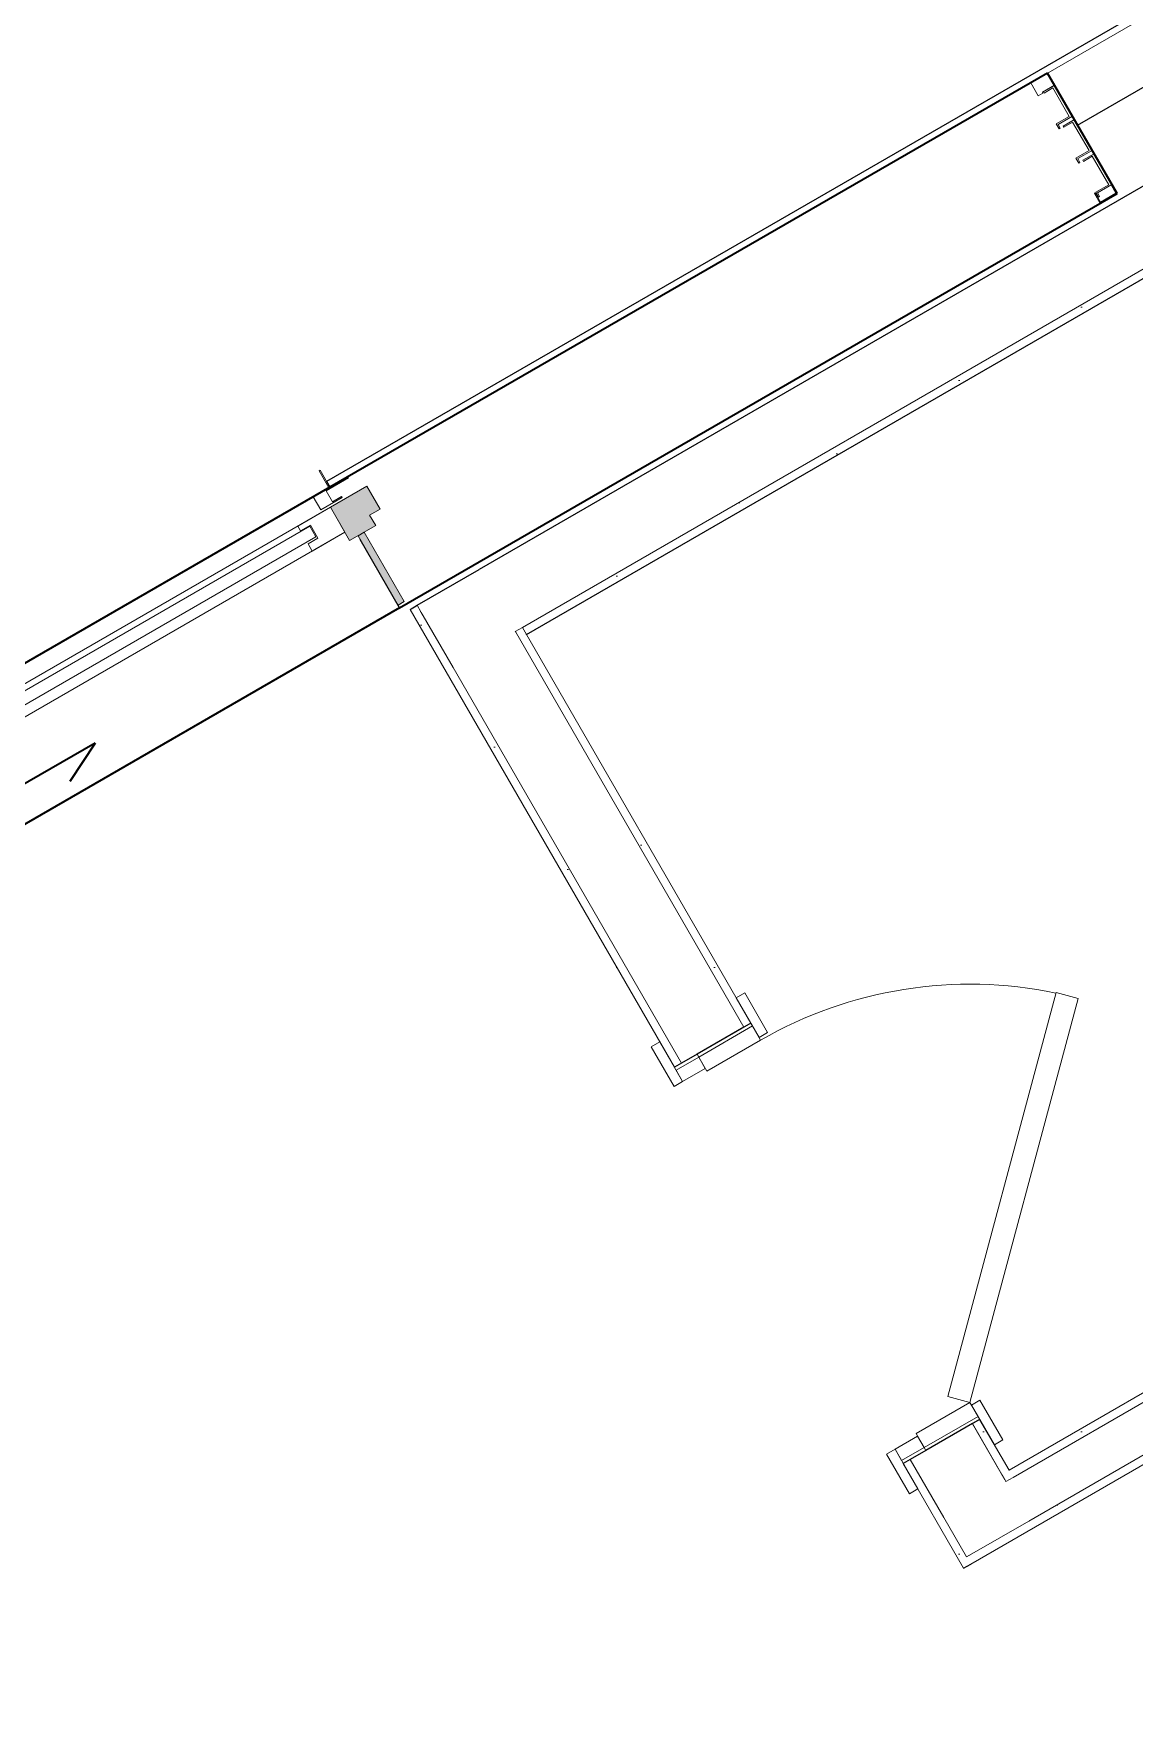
# Model space of a CAD drawing. Header units: inches. Extents: x -1094 to 3113, y -1192 to 2792.
# Drawn here: x 1040.4 to 1124.7, y 467.3 to 595.3 of the extents above; entities that cross this region are included whole.
import ezdxf

# ---------------------------------------------------------------- set-up
doc = ezdxf.new("R2010")
doc.units = ezdxf.units.IN
doc.header["$MEASUREMENT"] = 0
doc.linetypes.add('Wipeout_Contour', pattern=[39.370079, 0, -39.370079])
for name, color, linetype in [('A - WALLS - EXTERIOR.3D', 7, 'Continuous'), ('New_A - PATIOS - STOOPS.3D', 7, 'Continuous'), ('New_A - WALLS - INTERIOR.3D', 7, 'Continuous'), ('New_Cut Fills', 7, 'Continuous'), ('New_Doors', 7, 'Continuous'), ('New_Drafting Fills', 7, 'Continuous')]:
    doc.layers.add(name, color=color, linetype=linetype)
for name, color, linetype, lineweight in [('A - WALLS - EXTERIOR.3D_Pen_No__121', 7, 'Continuous', 25), ('New_A - PATIOS - STOOPS.3D_Pen_No__3', 7, 'Continuous', 18), ('New_A - WALLS - INTERIOR.3D_Pen_No__143', 7, 'Continuous', 18), ('New_A - WALLS - INTERIOR.3D_Pen_No__144', 7, 'Continuous', 25), ('New_Cut Fills_Pen_No__131', 8, 'Continuous', 9), ('New_Doors_Pen_No__1', 7, 'Continuous', 35), ('New_Doors_Pen_No__143', 7, 'Continuous', 18), ('New_Doors_Pen_No__144', 7, 'Continuous', 25), ('New_Doors_Pen_No__2', 7, 'Continuous', 9), ('New_Doors_Pen_No__3', 7, 'Continuous', 18), ('New_Doors_Pen_No__4', 7, 'Continuous', 18), ('New_Doors_Pen_No__6', 7, 'Continuous', 9), ('New_Skin Separator Lines_Pen_No__143', 7, 'Continuous', 18), ('New_Skin Separator Lines_Pen_No__144', 7, 'Continuous', 25), ('New_Skin Separator Lines_Pen_No__2', 7, 'Continuous', 9)]:
    doc.layers.add(name, color=color, linetype=linetype, lineweight=lineweight)
pattern_1 = [(45, (0, 0), (-1.8707707, 1.8707707), [0, -2.645669])]

# ---------------------------------------------------------------- blocks, each defined once
blk = doc.blocks.new('Slab_16', base_point=(781.61, 702.88))
at = {"layer": 'New_A - PATIOS - STOOPS.3D_Pen_No__3', "color": 7, "linetype": 'Continuous', "lineweight": 18, "flags": 128}
blk.add_lwpolyline([(781.61, 702.88), (1031.45, 847.13), (1163.45, 618.5), (913.61, 474.25)], close=True, dxfattribs=at)
blk = doc.blocks.new('Marvin Door Modern-MultiSlide[2]')
at = {"layer": 'New_Drafting Fills', "linetype": 'Continuous', "lineweight": 0, "true_color": 0xffffff}
for points in [[(1063.14, 559.02), (1064.61, 556.47), (1066.6, 557.62), (1066.14, 558.42), (1066.94, 558.88), (1065.93, 560.63)], [(1068.78, 551.81), (1065.72, 557.11), (1065.26, 556.84), (1068.32, 551.54)]]:
    blk.add_hatch(color=7, dxfattribs=at).paths.add_polyline_path(points)
at = {"layer": 'New_Doors_Pen_No__1', "color": 7, "linetype": 'Continuous', "lineweight": 35}
for p, q in [((1117.99, 592.25), (1063.1, 560.56)), ((1123.32, 583.02), (1117.99, 592.25)), ((1068.43, 551.33), (1123.32, 583.02)), ((1063.1, 560.56), (917.61, 476.56)), ((1068.43, 551.33), (922.94, 467.33)), ((1045.14, 540.98), (1036.96, 536.26)), ((1045.14, 540.98), (1043.2, 538.04))]:
    blk.add_line(p, q, dxfattribs=at)
at = {"layer": 'New_Doors_Pen_No__144', "color": 7, "linetype": 'Continuous', "lineweight": 25}
for p, q in [((1062.85, 561), (1063.1, 560.56)), ((1068.43, 551.33), (1065.42, 556.56))]:
    blk.add_line(p, q, dxfattribs=at)
at = {"layer": 'New_Doors_Pen_No__2', "color": 7, "linetype": 'Continuous', "lineweight": 9, "flags": 128}
for points in [[(1063.14, 559.02), (1012.34, 529.69), (1013.44, 527.78), (1064.24, 557.11)], [(1063.14, 559.02), (1060.65, 557.58), (1060.86, 557.21), (1061.61, 557.65), (1062.18, 556.67), (1061.43, 556.23), (1061.75, 555.67), (1064.24, 557.11)], [(1061.57, 557.57), (1014.39, 530.33), (1014.85, 529.52), (1062.03, 556.76)]]:
    blk.add_lwpolyline(points, close=True, dxfattribs=at)
at = {"layer": 'New_Doors_Pen_No__4', "color": 7, "linetype": 'Continuous', "lineweight": 18, "flags": 128}
for points in [[(1117.99, 592.25), (1116.71, 591.51), (1117.29, 590.51), (1117.65, 590.72), (1117.61, 590.79), (1118.53, 591.32)], [(1118.54, 591.3), (1117.68, 590.8), (1117.73, 590.72), (1118.4, 591.11), (1119.66, 588.93), (1118.66, 588.35), (1118.88, 587.98), (1118.96, 588.03), (1118.8, 588.31), (1119.9, 588.95)], [(1120.05, 588.69), (1119.19, 588.19), (1119.24, 588.1), (1119.91, 588.49), (1121.17, 586.31), (1120.17, 585.73), (1120.39, 585.36), (1120.47, 585.41), (1120.31, 585.7), (1121.41, 586.33)], [(1121.56, 586.07), (1120.7, 585.57), (1120.75, 585.49), (1121.42, 585.88), (1122.68, 583.7), (1121.68, 583.12), (1121.9, 582.75), (1121.98, 582.8), (1121.82, 583.08), (1122.92, 583.72)], [(1123.32, 583.02), (1122.02, 582.27), (1121.58, 583.04), (1121.65, 583.08), (1122.05, 582.38), (1123.21, 583.05), (1122.88, 583.63), (1122.95, 583.67)], [(1063.02, 560.52), (1061.82, 559.82), (1062.4, 558.82), (1064.03, 559.76), (1063.98, 559.84), (1063.3, 559.45), (1062.82, 560.28), (1064.52, 561.27), (1064.47, 561.35), (1063.1, 560.56), (1062.36, 561.85), (1062.27, 561.8)], [(1063.14, 559.02), (1065.93, 560.63), (1066.94, 558.88), (1066.14, 558.42), (1066.6, 557.62), (1064.61, 556.47)], [(1068.78, 551.81), (1068.32, 551.54), (1065.26, 556.84), (1065.72, 557.11)]]:
    blk.add_lwpolyline(points, close=True, dxfattribs=at)
blk = doc.blocks.new('Wall_14', base_point=(913.61, 474.25))
at = {"layer": 'A - WALLS - EXTERIOR.3D_Pen_No__121', "color": 7, "linetype": 'Continuous', "lineweight": 25, "flags": 128}
for points in [[(1163.64, 619.18), (1062.85, 561)], [(1120.3, 588.25), (1161.76, 612.18)]]:
    blk.add_lwpolyline(points, dxfattribs=at)
at = {"layer": 'New_Doors', "color": 7, "linetype": 'Continuous', "lineweight": 18}
blk.add_blockref('Marvin Door Modern-MultiSlide[2]', (0, 0), dxfattribs=at)
blk = doc.blocks.new('D1 26[21]')
at = {"layer": 'New_Doors_Pen_No__143', "color": 7, "linetype": 'Continuous', "lineweight": 18}
for p, q in [((1095.3, 519.54), (1094.18, 521.49)), ((1095.3, 519.54), (1094.18, 521.49)), ((1089.46, 516.17), (1088.33, 518.12)), ((1089.46, 516.17), (1088.33, 518.12)), ((1112.8, 489.23), (1113.93, 487.28)), ((1112.8, 489.23), (1113.93, 487.28)), ((1106.96, 485.86), (1108.08, 483.91)), ((1106.96, 485.86), (1108.08, 483.91))]:
    blk.add_line(p, q, dxfattribs=at)
at = {"layer": 'New_Doors_Pen_No__144', "color": 7, "linetype": 'Continuous', "lineweight": 25}
for p, q in [((1095.3, 519.54), (1094.76, 519.23)), ((1095.3, 519.54), (1094.76, 519.23)), ((1094.76, 519.23), (1091.19, 517.17)), ((1094.76, 519.23), (1091.19, 517.17)), ((1091.19, 517.17), (1090, 516.48)), ((1091.19, 517.17), (1090, 516.48)), ((1090, 516.48), (1089.46, 516.17)), ((1090, 516.48), (1089.46, 516.17)), ((1112.26, 488.92), (1108.69, 486.86)), ((1112.26, 488.92), (1108.69, 486.86)), ((1112.8, 489.23), (1112.26, 488.92)), ((1112.8, 489.23), (1112.26, 488.92)), ((1108.69, 486.86), (1107.5, 486.17)), ((1108.69, 486.86), (1107.5, 486.17)), ((1107.5, 486.17), (1106.96, 485.86)), ((1107.5, 486.17), (1106.96, 485.86))]:
    blk.add_line(p, q, dxfattribs=at)
at = {"layer": 'New_Doors_Pen_No__3', "color": 7, "linetype": 'Continuous', "lineweight": 18}
for p, q in [((1094.18, 521.49), (1094.83, 521.87)), ((1095.93, 518.46), (1094.18, 521.49)), ((1094.83, 521.87), (1096.58, 518.84)), ((1118.65, 521.89), (1110.36, 490.98)), ((1112.05, 490.53), (1120.34, 521.44)), ((1120.34, 521.44), (1118.65, 521.89)), ((1095.3, 519.54), (1091.19, 517.17)), ((1095.43, 519.33), (1095.3, 519.54)), ((1095.43, 519.33), (1091.31, 516.95)), ((1091.94, 515.87), (1096.05, 518.24)), ((1096.05, 518.24), (1095.43, 519.33)), ((1096.58, 518.84), (1095.93, 518.46)), ((1087.68, 517.74), (1088.33, 518.12)), ((1089.43, 514.71), (1087.68, 517.74)), ((1088.33, 518.12), (1090.08, 515.09)), ((1089.58, 515.95), (1091.31, 516.95)), ((1091.31, 516.95), (1091.19, 517.17)), ((1091.31, 516.95), (1091.81, 516.09)), ((1091.31, 516.95), (1091.94, 515.87)), ((1090.08, 515.09), (1089.58, 515.95)), ((1091.81, 516.09), (1090.08, 515.09)), ((1090.08, 515.09), (1089.43, 514.71)), ((1112.05, 490.53), (1107.94, 488.16)), ((1110.36, 490.98), (1112.05, 490.53)), ((1112.68, 489.45), (1112.05, 490.53)), ((1112.18, 490.32), (1112.83, 490.69)), ((1113.93, 487.28), (1112.18, 490.32)), ((1112.83, 490.69), (1114.58, 487.66)), ((1108.56, 487.07), (1112.68, 489.45)), ((1112.8, 489.23), (1108.69, 486.86)), ((1112.68, 489.45), (1112.8, 489.23)), ((1106.33, 486.94), (1108.06, 487.94)), ((1107.94, 488.16), (1108.56, 487.07)), ((1108.06, 487.94), (1108.56, 487.07)), ((1114.58, 487.66), (1113.93, 487.28)), ((1105.68, 486.57), (1106.33, 486.94)), ((1107.43, 483.53), (1105.68, 486.57)), ((1106.83, 486.07), (1106.33, 486.94)), ((1106.33, 486.94), (1108.08, 483.91)), ((1108.56, 487.07), (1106.83, 486.07)), ((1108.56, 487.07), (1108.69, 486.86)), ((1108.08, 483.91), (1107.43, 483.53))]:
    blk.add_line(p, q, dxfattribs=at)
at = {"layer": 'New_Doors_Pen_No__6', "color": 7, "linetype": 'Continuous', "lineweight": 9}
blk.add_arc((1112.05, 490.53), 32, 78.1349, 120, dxfattribs=at)
blk = doc.blocks.new('Wall_85', base_point=(1072.52, 546.76))
at = {"color": 254, "linetype": 'Wipeout_Contour', "lineweight": 0, "ltscale": 3609.910026}
blk.add_wipeout([(1069.77, 551.52), (1069.23, 551.21), (1070.05, 551.03)], dxfattribs=at).dxf.layer = 'New_Cut Fills'
at = {"color": 254, "linetype": 'Wipeout_Contour', "lineweight": 0, "ltscale": 3627.747085}
blk.add_wipeout([(1077.28, 549.51), (1077.22, 549.48), (1077.31, 549.46)], dxfattribs=at).dxf.layer = 'New_Cut Fills'
at = {"color": 254, "linetype": 'Wipeout_Contour', "lineweight": 0, "ltscale": 3646.255044}
blk.add_wipeout([(1114.73, 484.64), (1114.6, 484.35), (1114.82, 484.48)], dxfattribs=at).dxf.layer = 'New_Cut Fills'
at = {"color": 254, "linetype": 'Wipeout_Contour', "lineweight": 0, "ltscale": 3630.902534}
blk.add_wipeout([(1111.9, 478.54), (1111.58, 477.85), (1112.12, 478.16)], dxfattribs=at).dxf.layer = 'New_Cut Fills'
at = {"layer": 'New_Cut Fills_Pen_No__131', "linetype": 'Continuous', "lineweight": 9}
h = blk.add_hatch(dxfattribs=at)
h.set_pattern_fill('Gypsum_Board', color=8, style=0, pattern_type=2)
h.set_pattern_definition(pattern_1)
h.paths.add_polyline_path([(1069.77, 551.52), (1069.23, 551.21), (1070.05, 551.03)])
h = blk.add_hatch(dxfattribs=at)
h.set_pattern_fill('Gypsum_Board', color=8, style=0, pattern_type=2)
h.set_pattern_definition(pattern_1)
h.paths.add_polyline_path([(1111.9, 478.54), (1111.58, 477.85), (1112.12, 478.16)])
at = {"color": 254, "linetype": 'Wipeout_Contour', "lineweight": 0, "ltscale": 4838.812282}
blk.add_wipeout([(1077.82, 549.82), (1077.28, 549.51), (1077.31, 549.46), (1078.13, 549.28)], dxfattribs=at).dxf.layer = 'New_Cut Fills'
at = {"color": 254, "linetype": 'Wipeout_Contour', "lineweight": 0, "ltscale": 4863.481193}
blk.add_wipeout([(1115.05, 485.34), (1114.73, 484.64), (1114.82, 484.48), (1115.37, 484.79)], dxfattribs=at).dxf.layer = 'New_Cut Fills'
at = {"layer": 'New_Cut Fills_Pen_No__131', "linetype": 'Continuous', "lineweight": 9}
h = blk.add_hatch(dxfattribs=at)
h.set_pattern_fill('Gypsum_Board', color=8, style=0, pattern_type=2)
h.set_pattern_definition(pattern_1)
h.paths.add_polyline_path([(1077.82, 549.82), (1077.28, 549.51), (1077.31, 549.46), (1078.13, 549.28)])
h = blk.add_hatch(dxfattribs=at)
h.set_pattern_fill('Gypsum_Board', color=8, style=0, pattern_type=2)
h.set_pattern_definition(pattern_1)
h.paths.add_polyline_path([(1115.05, 485.34), (1114.73, 484.64), (1114.82, 484.48), (1115.37, 484.79)])
at = {"color": 254, "linetype": 'Wipeout_Contour', "lineweight": 0, "ltscale": 6034.350761}
blk.add_wipeout([(1074.53, 554.27), (1069.77, 551.52), (1070.05, 551.03), (1077.22, 549.48), (1077.28, 549.51)], dxfattribs=at).dxf.layer = 'New_Cut Fills'
at = {"color": 254, "linetype": 'Wipeout_Contour', "lineweight": 0, "ltscale": 4857.542201}
blk.add_wipeout([(1114.82, 484.48), (1114.6, 484.35), (1112.04, 478.83), (1116.57, 481.45)], dxfattribs=at).dxf.layer = 'New_Cut Fills'
at = {"color": 254, "linetype": 'Wipeout_Contour', "lineweight": 0, "ltscale": 4818.251068}
blk.add_wipeout([(1069.23, 551.21), (1089.46, 516.17), (1090, 516.48), (1070.05, 551.03)], dxfattribs=at).dxf.layer = 'New_Cut Fills'
at = {"color": 254, "linetype": 'Wipeout_Contour', "lineweight": 0, "ltscale": 4838.751941}
blk.add_wipeout([(1107.5, 486.17), (1106.96, 485.86), (1111.27, 478.39), (1111.81, 478.7)], dxfattribs=at).dxf.layer = 'New_Cut Fills'
at = {"layer": 'New_Cut Fills_Pen_No__131', "linetype": 'Continuous', "lineweight": 9}
h = blk.add_hatch(dxfattribs=at)
h.set_pattern_fill('Gypsum_Board', color=8, style=0, pattern_type=2)
h.set_pattern_definition(pattern_1)
h.paths.add_polyline_path([(1069.23, 551.21), (1089.46, 516.17), (1090, 516.48), (1070.05, 551.03)])
h = blk.add_hatch(dxfattribs=at)
h.set_pattern_fill('Gypsum_Board', color=8, style=0, pattern_type=2)
h.set_pattern_definition(pattern_1)
h.paths.add_polyline_path([(1107.5, 486.17), (1106.96, 485.86), (1111.27, 478.39), (1111.81, 478.7)])
at = {"color": 254, "linetype": 'Wipeout_Contour', "lineweight": 0, "ltscale": 4843.249695}
blk.add_wipeout([(1078.13, 549.28), (1077.31, 549.46), (1094.76, 519.23), (1095.3, 519.54)], dxfattribs=at).dxf.layer = 'New_Cut Fills'
at = {"color": 254, "linetype": 'Wipeout_Contour', "lineweight": 0, "ltscale": 4862.150032}
blk.add_wipeout([(1112.8, 489.23), (1112.26, 488.92), (1114.51, 485.02), (1115.05, 485.34)], dxfattribs=at).dxf.layer = 'New_Cut Fills'
at = {"color": 254, "linetype": 'Wipeout_Contour', "lineweight": 0, "ltscale": 4840.658924}
blk.add_wipeout([(1111.81, 478.7), (1111.27, 478.39), (1111.58, 477.85), (1111.9, 478.54)], dxfattribs=at).dxf.layer = 'New_Cut Fills'
at = {"layer": 'New_Cut Fills_Pen_No__131', "linetype": 'Continuous', "lineweight": 9}
h = blk.add_hatch(dxfattribs=at)
h.set_pattern_fill('Gypsum_Board', color=8, style=0, pattern_type=2)
h.set_pattern_definition(pattern_1)
h.paths.add_polyline_path([(1078.13, 549.28), (1077.31, 549.46), (1094.76, 519.23), (1095.3, 519.54)])
h = blk.add_hatch(dxfattribs=at)
h.set_pattern_fill('Gypsum_Board', color=8, style=0, pattern_type=2)
h.set_pattern_definition(pattern_1)
h.paths.add_polyline_path([(1112.8, 489.23), (1112.26, 488.92), (1114.51, 485.02), (1115.05, 485.34)])
h = blk.add_hatch(dxfattribs=at)
h.set_pattern_fill('Gypsum_Board', color=8, style=0, pattern_type=2)
h.set_pattern_definition(pattern_1)
h.paths.add_polyline_path([(1111.81, 478.7), (1111.27, 478.39), (1111.58, 477.85), (1111.9, 478.54)])
at = {"color": 254, "linetype": 'Wipeout_Contour', "lineweight": 0, "ltscale": 3616.91202}
blk.add_wipeout([(1077.22, 549.48), (1070.05, 551.03), (1072.52, 546.76)], dxfattribs=at).dxf.layer = 'New_Cut Fills'
at = {"color": 254, "linetype": 'Wipeout_Contour', "lineweight": 0, "ltscale": 3647.207159}
blk.add_wipeout([(1114.51, 485.02), (1114.73, 484.64), (1115.05, 485.34)], dxfattribs=at).dxf.layer = 'New_Cut Fills'
at = {"layer": 'New_Cut Fills_Pen_No__131', "linetype": 'Continuous', "lineweight": 9}
h = blk.add_hatch(dxfattribs=at)
h.set_pattern_fill('Gypsum_Board', color=8, style=0, pattern_type=2)
h.set_pattern_definition(pattern_1)
h.paths.add_polyline_path([(1114.51, 485.02), (1114.73, 484.64), (1115.05, 485.34)])
at = {"layer": 'New_A - WALLS - INTERIOR.3D_Pen_No__144', "color": 7, "linetype": 'Continuous', "lineweight": 25, "flags": 128}
for points in [[(1069.77, 551.52), (1074.53, 554.27)], [(1069.23, 551.21), (1069.77, 551.52)]]:
    blk.add_lwpolyline(points, dxfattribs=at)
at = {"layer": 'New_Skin Separator Lines_Pen_No__2', "color": 7, "linetype": 'Continuous', "lineweight": 9}
blk.add_line((1069.77, 551.52), (1070.05, 551.03), dxfattribs=at)
at = {"color": 254, "linetype": 'Wipeout_Contour', "lineweight": 0, "ltscale": 6040.759175}
blk.add_wipeout([(1072.52, 546.76), (1090, 516.48), (1094.76, 519.23), (1077.31, 549.46), (1077.22, 549.48)], dxfattribs=at).dxf.layer = 'New_Cut Fills'
at = {"layer": 'New_A - WALLS - INTERIOR.3D_Pen_No__143', "color": 7, "linetype": 'Continuous', "lineweight": 18}
for p, q in [((1095.3, 519.54), (1094.18, 521.49)), ((1089.46, 516.17), (1088.33, 518.12))]:
    blk.add_line(p, q, dxfattribs=at)
at = {"layer": 'New_A - WALLS - INTERIOR.3D_Pen_No__143', "color": 7, "linetype": 'Continuous', "lineweight": 18, "flags": 128}
for points in [[(1069.23, 551.21), (1089.46, 516.17)], [(1095.3, 519.54), (1078.13, 549.28)]]:
    blk.add_lwpolyline(points, dxfattribs=at)
at = {"layer": 'New_A - WALLS - INTERIOR.3D_Pen_No__144', "color": 7, "linetype": 'Continuous', "lineweight": 25}
for p, q in [((1095.3, 519.54), (1094.76, 519.23)), ((1094.76, 519.23), (1091.19, 517.17)), ((1091.19, 517.17), (1090, 516.48)), ((1090, 516.48), (1089.46, 516.17))]:
    blk.add_line(p, q, dxfattribs=at)
at = {"layer": 'New_Skin Separator Lines_Pen_No__143', "color": 7, "linetype": 'Continuous', "lineweight": 18}
blk.add_line((1077.82, 549.82), (1078.13, 549.28), dxfattribs=at)
at = {"layer": 'New_Skin Separator Lines_Pen_No__2', "color": 7, "linetype": 'Continuous', "lineweight": 9}
for p, q in [((1070.05, 551.03), (1072.52, 546.76)), ((1077.82, 549.82), (1077.28, 549.51)), ((1077.28, 549.51), (1077.31, 549.46)), ((1094.76, 519.23), (1077.31, 549.46)), ((1072.52, 546.76), (1090, 516.48))]:
    blk.add_line(p, q, dxfattribs=at)
at = {"color": 254, "linetype": 'Wipeout_Contour', "lineweight": 0, "ltscale": 6064.883077}
blk.add_wipeout([(1112.26, 488.92), (1107.5, 486.17), (1110.06, 481.73), (1114.6, 484.35), (1114.73, 484.64)], dxfattribs=at).dxf.layer = 'New_Cut Fills'
at = {"layer": 'New_A - WALLS - INTERIOR.3D_Pen_No__143', "color": 7, "linetype": 'Continuous', "lineweight": 18}
for p, q in [((1112.8, 489.23), (1113.93, 487.28)), ((1106.96, 485.86), (1108.08, 483.91))]:
    blk.add_line(p, q, dxfattribs=at)
at = {"layer": 'New_A - WALLS - INTERIOR.3D_Pen_No__143', "color": 7, "linetype": 'Continuous', "lineweight": 18, "flags": 128}
blk.add_lwpolyline([(1115.05, 485.34), (1112.8, 489.23)], dxfattribs=at)
at = {"layer": 'New_A - WALLS - INTERIOR.3D_Pen_No__144', "color": 7, "linetype": 'Continuous', "lineweight": 25}
for p, q in [((1112.26, 488.92), (1108.69, 486.86)), ((1112.8, 489.23), (1112.26, 488.92)), ((1108.69, 486.86), (1107.5, 486.17)), ((1107.5, 486.17), (1106.96, 485.86))]:
    blk.add_line(p, q, dxfattribs=at)
at = {"color": 254, "linetype": 'Wipeout_Contour', "lineweight": 0, "ltscale": 4846.592527}
blk.add_wipeout([(1112.04, 478.83), (1114.6, 484.35), (1110.06, 481.73), (1111.81, 478.7)], dxfattribs=at).dxf.layer = 'New_Cut Fills'
at = {"layer": 'New_A - WALLS - INTERIOR.3D_Pen_No__143', "color": 7, "linetype": 'Continuous', "lineweight": 18, "flags": 128}
blk.add_lwpolyline([(1106.96, 485.86), (1111.58, 477.85)], dxfattribs=at)
at = {"layer": 'New_A - WALLS - INTERIOR.3D_Pen_No__144', "color": 7, "linetype": 'Continuous', "lineweight": 25, "flags": 128}
blk.add_lwpolyline([(1111.58, 477.85), (1112.12, 478.16)], dxfattribs=at)
at = {"layer": 'New_Skin Separator Lines_Pen_No__2', "color": 7, "linetype": 'Continuous', "lineweight": 9}
for p, q in [((1114.73, 484.64), (1112.26, 488.92)), ((1107.5, 486.17), (1110.06, 481.73)), ((1114.82, 484.48), (1114.73, 484.64)), ((1114.82, 484.48), (1115.37, 484.79)), ((1110.06, 481.73), (1111.81, 478.7)), ((1112.04, 478.83), (1116.57, 481.45)), ((1111.81, 478.7), (1112.04, 478.83))]:
    blk.add_line(p, q, dxfattribs=at)
at = {"layer": 'New_Doors', "color": 7, "linetype": 'Continuous', "lineweight": 18}
blk.add_blockref('D1 26[21]', (0, 0), dxfattribs=at)
blk = doc.blocks.new('Wall_86', base_point=(1211.08, 536.01))
at = {"color": 254, "linetype": 'Wipeout_Contour', "lineweight": 0, "ltscale": 5279.689951}
blk.add_wipeout([(1205.32, 536.73), (1207.07, 533.7), (1207.62, 534.01), (1205.87, 537.04)], dxfattribs=at).dxf.layer = 'New_Cut Fills'
at = {"color": 254, "linetype": 'Wipeout_Contour', "lineweight": 0, "ltscale": 3631.849604}
blk.add_wipeout([(1111.81, 478.7), (1111.9, 478.54), (1112.04, 478.83)], dxfattribs=at).dxf.layer = 'New_Cut Fills'
at = {"layer": 'New_Cut Fills_Pen_No__131', "linetype": 'Continuous', "lineweight": 9}
h = blk.add_hatch(dxfattribs=at)
h.set_pattern_fill('Gypsum_Board', color=8, style=0, pattern_type=2)
h.set_pattern_definition(pattern_1)
h.paths.add_polyline_path([(1111.81, 478.7), (1111.9, 478.54), (1112.04, 478.83)])
at = {"color": 254, "linetype": 'Wipeout_Contour', "lineweight": 0, "ltscale": 6271.743072}
blk.add_wipeout([(1112.12, 478.16), (1207.39, 533.16), (1207.07, 533.7), (1112.04, 478.83), (1111.9, 478.54)], dxfattribs=at).dxf.layer = 'New_Cut Fills'
at = {"layer": 'New_Cut Fills_Pen_No__131', "linetype": 'Continuous', "lineweight": 9}
h = blk.add_hatch(dxfattribs=at)
h.set_pattern_fill('Gypsum_Board', color=8, style=0, pattern_type=2)
h.set_pattern_definition(pattern_1)
h.paths.add_polyline_path([(1112.12, 478.16), (1207.39, 533.16), (1207.07, 533.7), (1112.04, 478.83), (1111.9, 478.54)])
at = {"layer": 'New_Skin Separator Lines_Pen_No__2', "color": 7, "linetype": 'Continuous', "lineweight": 9}
blk.add_line((1111.81, 478.7), (1112.04, 478.83), dxfattribs=at)
at = {"color": 254, "linetype": 'Wipeout_Contour', "lineweight": 0, "ltscale": 5202.748542}
blk.add_wipeout([(1172.74, 517.92), (1205.32, 536.73), (1205.01, 537.27), (1172.43, 518.46)], dxfattribs=at).dxf.layer = 'New_Cut Fills'
at = {"color": 254, "linetype": 'Wipeout_Contour', "lineweight": 0, "ltscale": 4988.024583}
blk.add_wipeout([(1168.85, 516.4), (1115.05, 485.34), (1115.37, 484.79), (1169.17, 515.86)], dxfattribs=at).dxf.layer = 'New_Cut Fills'
at = {"layer": 'New_Cut Fills_Pen_No__131', "linetype": 'Continuous', "lineweight": 9}
h = blk.add_hatch(dxfattribs=at)
h.set_pattern_fill('Gypsum_Board', color=8, style=0, pattern_type=2)
h.set_pattern_definition(pattern_1)
h.paths.add_polyline_path([(1172.74, 517.92), (1205.32, 536.73), (1205.01, 537.27), (1172.43, 518.46)])
h = blk.add_hatch(dxfattribs=at)
h.set_pattern_fill('Gypsum_Board', color=8, style=0, pattern_type=2)
h.set_pattern_definition(pattern_1)
h.paths.add_polyline_path([(1168.85, 516.4), (1115.05, 485.34), (1115.37, 484.79), (1169.17, 515.86)])
at = {"color": 254, "linetype": 'Wipeout_Contour', "lineweight": 0, "ltscale": 5112.758574}
blk.add_wipeout([(1169.4, 516.71), (1168.85, 516.4), (1169.17, 515.86), (1169.71, 516.17)], dxfattribs=at).dxf.layer = 'New_Cut Fills'
at = {"layer": 'New_Cut Fills_Pen_No__131', "linetype": 'Continuous', "lineweight": 9}
h = blk.add_hatch(dxfattribs=at)
h.set_pattern_fill('Gypsum_Board', color=8, style=0, pattern_type=2)
h.set_pattern_definition(pattern_1)
h.paths.add_polyline_path([(1169.4, 516.71), (1168.85, 516.4), (1169.17, 515.86), (1169.71, 516.17)])
at = {"color": 254, "linetype": 'Wipeout_Contour', "lineweight": 0, "ltscale": 4988.944692}
blk.add_wipeout([(1169.71, 516.17), (1114.82, 484.48), (1116.57, 481.45), (1171.46, 513.14)], dxfattribs=at).dxf.layer = 'New_Cut Fills'
at = {"layer": 'New_A - WALLS - INTERIOR.3D_Pen_No__143', "color": 7, "linetype": 'Continuous', "lineweight": 18, "flags": 128}
blk.add_lwpolyline([(1168.85, 516.4), (1115.05, 485.34)], dxfattribs=at)
at = {"layer": 'New_Skin Separator Lines_Pen_No__2', "color": 7, "linetype": 'Continuous', "lineweight": 9}
for p, q in [((1114.82, 484.48), (1115.37, 484.79)), ((1112.04, 478.83), (1116.57, 481.45))]:
    blk.add_line(p, q, dxfattribs=at)
at = {"color": 254, "linetype": 'Wipeout_Contour', "lineweight": 0, "ltscale": 5121.856979}
blk.add_wipeout([(1172.74, 517.92), (1169.71, 516.17), (1171.46, 513.14), (1174.49, 514.89)], dxfattribs=at).dxf.layer = 'New_Cut Fills'
at = {"layer": 'New_Skin Separator Lines_Pen_No__2', "color": 7, "linetype": 'Continuous', "lineweight": 9}
for p, q in [((1169.71, 516.17), (1115.37, 484.79)), ((1169.4, 516.71), (1169.71, 516.17)), ((1116.57, 481.45), (1171.46, 513.14))]:
    blk.add_line(p, q, dxfattribs=at)
at = {"color": 254, "linetype": 'Wipeout_Contour', "lineweight": 0, "ltscale": 5203.629637}
blk.add_wipeout([(1174.49, 514.89), (1207.07, 533.7), (1205.32, 536.73), (1172.74, 517.92)], dxfattribs=at).dxf.layer = 'New_Cut Fills'
at = {"layer": 'New_A - WALLS - INTERIOR.3D_Pen_No__143', "color": 7, "linetype": 'Continuous', "lineweight": 18, "flags": 128}
for points in [[(1205.01, 537.27), (1172.43, 518.46)], [(1112.12, 478.16), (1207.39, 533.16)]]:
    blk.add_lwpolyline(points, dxfattribs=at)
at = {"layer": 'New_Skin Separator Lines_Pen_No__2', "color": 7, "linetype": 'Continuous', "lineweight": 9}
for p, q in [((1205.32, 536.73), (1172.74, 517.92)), ((1174.49, 514.89), (1207.07, 533.7)), ((1172.74, 517.92), (1172.43, 518.46)), ((1171.46, 513.14), (1174.49, 514.89))]:
    blk.add_line(p, q, dxfattribs=at)
blk = doc.blocks.new('Wall_129', base_point=(1135.2, 582.95))
at = {"color": 254, "linetype": 'Wipeout_Contour', "lineweight": 0, "ltscale": 5090.284599}
blk.add_wipeout([(1132.04, 581.13), (1131.94, 580.34), (1132.48, 580.66), (1132.16, 581.2)], dxfattribs=at).dxf.layer = 'New_Cut Fills'
at = {"layer": 'New_Cut Fills_Pen_No__131', "linetype": 'Continuous', "lineweight": 9}
h = blk.add_hatch(dxfattribs=at)
h.set_pattern_fill('Gypsum_Board', color=8, style=0, pattern_type=2)
h.set_pattern_definition(pattern_1)
h.paths.add_polyline_path([(1132.04, 581.13), (1131.94, 580.34), (1132.48, 580.66), (1132.16, 581.2)])
at = {"color": 254, "linetype": 'Wipeout_Contour', "lineweight": 0, "ltscale": 3817.871495}
blk.add_wipeout([(1132.16, 581.2), (1132.07, 581.35), (1132.04, 581.13)], dxfattribs=at).dxf.layer = 'New_Cut Fills'
at = {"color": 254, "linetype": 'Wipeout_Contour', "lineweight": 0, "ltscale": 5097.614444}
blk.add_wipeout([(1135.2, 582.95), (1132.85, 587.01), (1132.07, 581.35), (1132.16, 581.2)], dxfattribs=at).dxf.layer = 'New_Cut Fills'
at = {"color": 254, "linetype": 'Wipeout_Contour', "lineweight": 0, "ltscale": 4964.473214}
blk.add_wipeout([(1078.13, 549.28), (1131.94, 580.34), (1132.04, 581.13), (1077.82, 549.82)], dxfattribs=at).dxf.layer = 'New_Cut Fills'
at = {"layer": 'New_Cut Fills_Pen_No__131', "linetype": 'Continuous', "lineweight": 9}
h = blk.add_hatch(dxfattribs=at)
h.set_pattern_fill('Gypsum_Board', color=8, style=0, pattern_type=2)
h.set_pattern_definition(pattern_1)
h.paths.add_polyline_path([(1078.13, 549.28), (1131.94, 580.34), (1132.04, 581.13), (1077.82, 549.82)])
at = {"color": 254, "linetype": 'Wipeout_Contour', "lineweight": 0, "ltscale": 6235.600905}
blk.add_wipeout([(1129.41, 585.96), (1074.53, 554.27), (1077.28, 549.51), (1132.04, 581.13), (1132.07, 581.35)], dxfattribs=at).dxf.layer = 'New_Cut Fills'
at = {"layer": 'New_A - WALLS - INTERIOR.3D_Pen_No__144', "color": 7, "linetype": 'Continuous', "lineweight": 25, "flags": 128}
blk.add_lwpolyline([(1078.13, 549.28), (1131.94, 580.34)], dxfattribs=at)
at = {"layer": 'New_Skin Separator Lines_Pen_No__143', "color": 7, "linetype": 'Continuous', "lineweight": 18}
blk.add_line((1077.82, 549.82), (1078.13, 549.28), dxfattribs=at)
at = {"layer": 'New_Skin Separator Lines_Pen_No__144', "color": 7, "linetype": 'Continuous', "lineweight": 25}
blk.add_line((1132.48, 580.66), (1131.94, 580.34), dxfattribs=at)
at = {"layer": 'New_Skin Separator Lines_Pen_No__2', "color": 7, "linetype": 'Continuous', "lineweight": 9}
blk.add_line((1077.82, 549.82), (1077.28, 549.51), dxfattribs=at)
at = {"color": 254, "linetype": 'Wipeout_Contour', "lineweight": 0, "ltscale": 5096.45995}
blk.add_wipeout([(1132.45, 587.71), (1129.41, 585.96), (1132.07, 581.35), (1132.85, 587.01)], dxfattribs=at).dxf.layer = 'New_Cut Fills'
at = {"layer": 'New_A - WALLS - INTERIOR.3D_Pen_No__144', "color": 7, "linetype": 'Continuous', "lineweight": 25, "flags": 128}
for points in [[(1132.99, 588.02), (1132.45, 587.71)], [(1129.41, 585.96), (1074.53, 554.27)]]:
    blk.add_lwpolyline(points, dxfattribs=at)
at = {"layer": 'New_Skin Separator Lines_Pen_No__2', "color": 7, "linetype": 'Continuous', "lineweight": 9}
for p, q in [((1132.45, 587.71), (1132.85, 587.01)), ((1135.2, 582.95), (1132.85, 587.01)), ((1077.82, 549.82), (1132.04, 581.13)), ((1132.16, 581.2), (1132.04, 581.13)), ((1132.48, 580.66), (1132.16, 581.2))]:
    blk.add_line(p, q, dxfattribs=at)

msp = doc.modelspace()

# ---------------------------------------------------------------- block references
at = {"layer": 'A - WALLS - EXTERIOR.3D', "color": 7, "lineweight": 18}
msp.add_blockref('Wall_14', (913.61, 474.25), dxfattribs=at)
at = {"layer": 'New_A - PATIOS - STOOPS.3D', "color": 7, "linetype": 'Continuous', "lineweight": 18}
msp.add_blockref('Slab_16', (781.61, 702.88), dxfattribs=at)

# ---------------------------------------------------------------- next in the draw order: block references
at = {"layer": 'New_A - WALLS - INTERIOR.3D', "color": 7, "lineweight": 35}
msp.add_blockref('Wall_85', (1072.52, 546.76), dxfattribs=at)

# ---------------------------------------------------------------- next in the draw order: block references
for name, p in [('Wall_129', (1135.2, 582.95)), ('Wall_86', (1211.08, 536.01))]:
    msp.add_blockref(name, p, dxfattribs=at)

doc.saveas('drawing.dxf')
